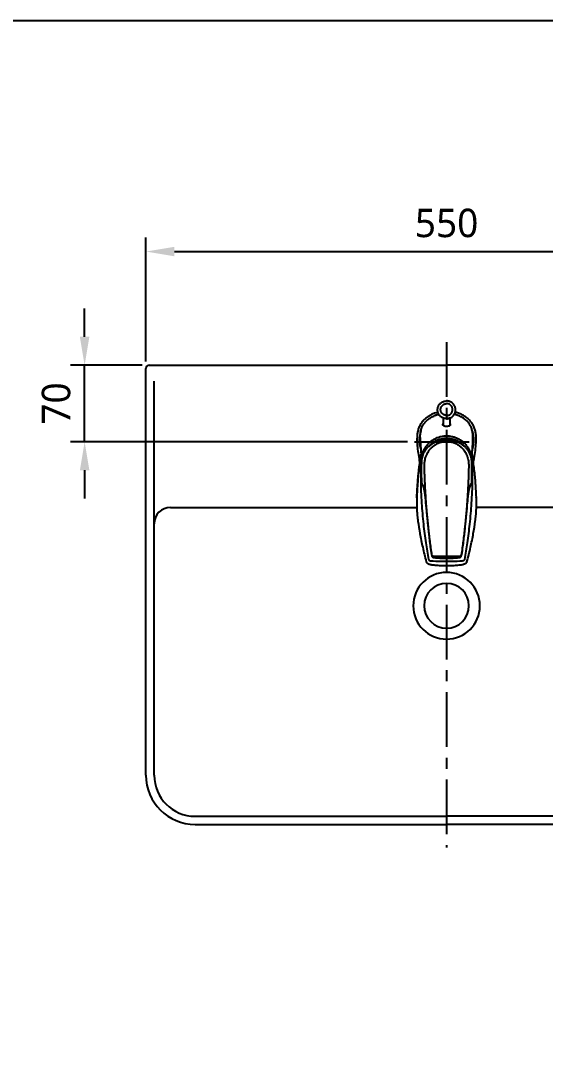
# Model space of a CAD drawing. Extents: x 7158 to 12797, y -4678 to -2578.
# Drawn here: x 7748 to 8228, y -3521 to -2578 of the extents above; entities that cross this region are included whole.
import ezdxf

# ---------------------------------------------------------------- set-up
doc = ezdxf.new("R2010")
doc.units = 0
doc.header["$LTSCALE"] = 20
doc.header["$MEASUREMENT"] = 0
doc.linetypes.add('CENTER', pattern=[2, 1.25, -0.25, 0.25, -0.25])
doc.layers.get('0').update_dxf_attribs({"linetype": 'CONTINUOUS'})
doc.layers.get('DEFPOINTS').update_dxf_attribs({"linetype": 'CONTINUOUS'})
for name, color, linetype in [('3', 3, 'CONTINUOUS'), ('5', 5, 'CONTINUOUS'), ('7', 7, 'CONTINUOUS'), ('CENTER', 2, 'CENTER')]:
    doc.layers.add(name, color=color, linetype=linetype)
doc.styles.get("Standard").update_dxf_attribs({"font": 'NanumGothic.ttf'})
doc.dimstyles.get("Standard").update_dxf_attribs({"dimtxt": 2.5, "dimasz": 2, "dimexe": 2, "dimexo": 1, "dimgap": 1.5, "dimtad": 1, "dimdec": 0, "dimlfac": 10, "dimrnd": 0.5, "dimzin": 0, "dimdsep": 46, "dimtxsty": 'Standard', "dimcen": 0, "dimclrt": 2, "dimadec": 0, "dimazin": 0, "dimtfac": 1, "dimtdec": 0, "dimtmove": 0, "dimatfit": 3, "dimfxl": 1, "dimtolj": 1, "dimtzin": 0, "dimarcsym": 0})

# ---------------------------------------------------------------- blocks, each defined once
blk = doc.blocks.new('*D57')
at = {"color": 3, "lineweight": -2, "transparency": 16777216}
for p, q in [((7806.724059823468, -2867.163180721926), (7806.724059823468, -2841.163180721926)), ((7859.378224398346, -2893.163180721926), (7793.724059823468, -2893.163180721926)), ((7806.724059823468, -2963.163180721928), (7806.724059823468, -2893.163180721926)), ((8102.17427930236, -2963.163180721928), (7793.724059823468, -2963.163180721928)), ((7806.724059823468, -2989.163180721928), (7806.724059823468, -3015.163180721928))]:
    blk.add_line(p, q, dxfattribs=at)
at = {"color": 3, "transparency": 16777216}
for points in [[(7802.390726490135, -2867.163180721926), (7811.057393156801, -2867.163180721926), (7806.724059823468, -2893.163180721926)], [(7802.390726490135, -2989.163180721928), (7811.057393156801, -2989.163180721928), (7806.724059823468, -2963.163180721928)]]:
    blk.add_solid(points, dxfattribs=at)
at = {"layer": 'DEFPOINTS', "color": 0, "transparency": 16777216}
for p in [(7806.724059823468, -2893.163180721926), (7865.878224398346, -2893.163180721926), (8108.67427930236, -2963.163180721928)]:
    blk.add_point(p, dxfattribs=at)
at = {"color": 2, "transparency": 16777216, "insert": (7780.724059823466, -2928.163180721929), "char_height": 26, "attachment_point": 5, "rotation": 90}
blk.add_mtext('\\A1;70', dxfattribs=at)
blk = doc.blocks.new('*D59')
at = {"color": 3, "lineweight": -2, "transparency": 16777216}
for p, q in [((7862.878224398342, -2889.663180721926), (7862.878224398342, -2776.180422817031)), ((8412.878224398342, -2889.663180721926), (8412.878224398342, -2776.180422817031)), ((7888.878224398342, -2789.180422817031), (8386.878224398342, -2789.180422817031))]:
    blk.add_line(p, q, dxfattribs=at)
at = {"color": 3, "transparency": 16777216}
for points in [[(7888.878224398342, -2784.847089483698), (7888.878224398342, -2793.513756150365), (7862.878224398342, -2789.180422817031)], [(8386.878224398342, -2784.847089483698), (8386.878224398342, -2793.513756150365), (8412.878224398342, -2789.180422817031)]]:
    blk.add_solid(points, dxfattribs=at)
at = {"layer": 'DEFPOINTS', "color": 0, "transparency": 16777216}
for p in [(8412.878224398342, -2789.180422817031), (7862.878224398342, -2896.163180721926), (8412.878224398342, -2896.163180721926)]:
    blk.add_point(p, dxfattribs=at)
at = {"color": 2, "transparency": 16777216, "insert": (8137.878224398342, -2763.180422817031), "char_height": 26, "attachment_point": 5}
blk.add_mtext('\\A1;550', dxfattribs=at)

msp = doc.modelspace()

# ---------------------------------------------------------------- linework, layer by layer
at = {"color": 7}
for radius, start, end in [(30.5, 90, 270), (30.5, 270, 90), (20.5, 90, 270), (20.5, 270, 90)]:
    msp.add_arc((8137.878224398335, -3113.163180721926), radius, start, end, dxfattribs=at)
at = {"layer": '3', "color": 7}
for p, q in [((7865.878224398342, -2893.163180721926), (8137.87822439835, -2893.163180721927)), ((8409.878224398342, -2893.163180721926), (8137.878224398335, -2893.163180721927)), ((7862.878224398342, -3268.163180721926), (7862.878224398342, -2896.163180721926)), ((7885.378224398342, -3023.163180721924), (8110.659770931186, -3023.163180721926)), ((8390.378224398342, -3023.163180721926), (8165.147025360711, -3023.163180721927)), ((7870.378224398342, -3268.163180721926), (7870.378224398342, -3038.163180721924)), ((7907.878224398342, -3305.663180721926), (8137.878224398357, -3305.663180721924)), ((8367.878224398342, -3305.663180721926), (8137.878224398328, -3305.663180721924)), ((7907.878224398342, -3313.163180721926), (8137.878224398357, -3313.163180721924)), ((8367.878224398342, -3313.163180721926), (8137.878224398328, -3313.163180721924))]:
    msp.add_line(p, q, dxfattribs=at)
at = {"layer": '3', "color": 2}
msp.add_line((7870.378224398335, -3038.163180721926), (7870.378224398328, -2907.663180721924), dxfattribs=at)
at = {"layer": '3', "color": 7}
for centre, radius, start, end in [((7865.878224398342, -2896.163180721926), 3, 90, 180), ((7885.378224398342, -3038.163180721924), 15, 90, 180), ((7907.878224398342, -3268.163180721926), 45, 180, 270), ((7907.878224398342, -3268.163180721926), 37.5, 180, 270)]:
    msp.add_arc(centre, radius, start, end, dxfattribs=at)
at = {"layer": '5'}
msp.add_lwpolyline([(7158.399714505147, -2577.940894522555), (10258.39971450515, -2577.940894522555), (10258.39971450515, -4677.940894522555), (7158.399714505147, -4677.940894522555)], close=True, dxfattribs=at)
at = {"layer": '7'}
for p, q in [((8134.903398266726, -2941.507017192849, 0.2530337033301038), (8134.903398266726, -2948.25512351205, 0.2530337033301038)), ((8140.90339826673, -2941.507021959347, 0.2530337033301038), (8140.90339826673, -2948.25544063695, 0.2530337033301038)), ((8134.903398266726, -2961.54088703755, 0.2530337033301038), (8134.903398266726, -2961.098572509551, 0.2530337033301038)), ((8140.90339826673, -2961.098572505549, 0.2530337033301038), (8140.90339826673, -2961.540887033048, 0.2530337033301038)), ((8114.118345204626, -2977.056263718451, 0.2530337033301038), (8114.118330071326, -2977.056368065947, 0.2530337033301038)), ((8114.132809771529, -2976.956678686052, 0.2530337033301038), (8114.132520403729, -2976.958640572949, 0.2530337033301038)), ((8161.674274136527, -2976.958640592448, 0.2530337033301038), (8161.674038897228, -2976.957041711149, 0.2530337033301038)), ((8161.688466467327, -2977.056368139848, 0.2530337033301038), (8161.688451366228, -2977.05626401355, 0.2530337033301038)), ((8116.893704533228, -3005.544016968248, 0.2530337033301038), (8116.894399422528, -3005.546088250449, 0.2530337033301038)), ((8158.913036873329, -3005.543975843249, 0.2530337033301038), (8158.912380159629, -3005.54593264185, 0.2530337033301038)), ((8110.670998655725, -3014.37038817665, 0.2530337033301038), (8110.670997173625, -3014.37044813225, 0.2530337033301038)), ((8118.728527789428, -3018.622288962848, 0.2530337033301038), (8118.722670580324, -3018.65206995065, 0.2530337033301038)), ((8118.722670580324, -3018.65206995065, 0.2530337033301038), (8118.72268692113, -3018.652264979852, 0.2530337033301038)), ((8157.078269348427, -3018.622283043947, 0.2530337033301038), (8157.08401262553, -3018.65205144055, 0.2530337033301038)), ((8157.08401262553, -3018.65205144055, 0.2530337033301038), (8157.083995541127, -3018.652246190751, 0.2530337033301038)), ((8124.282855713029, -3067.300083916149, 0.2530337033301038), (8124.275832337227, -3067.297631256348, 0.2530337033301038)), ((8151.523950084631, -3067.300094450348, 0.2530337033301038), (8151.530972941224, -3067.297641614151, 0.2530337033301038)), ((8123.505639993424, -3075.435399703948, 0.2530337033301038), (8123.506046812428, -3075.435512252248, 0.2530337033301038)), ((8124.124643782827, -3075.552243897551, 0.2530337033301038), (8124.12473995913, -3075.552255195349, 0.2530337033301038)), ((8137.903399486127, -3076.369430750852, 0.2530337033301038), (8137.903399424924, -3076.34572077835, 0.2530337033301038)), ((8151.682172620727, -3075.552244575152, 0.2530337033301038), (8151.682062274427, -3075.552257503751, 0.2530337033301038)), ((8152.301134322026, -3075.435401691849, 0.2530337033301038), (8152.300775441328, -3075.435500981749, 0.2530337033301038)), ((8155.414316068129, -3074.28444284235, 0.2530337033301038), (8155.413914203024, -3074.284640582951, 0.2530337033301038))]:
    msp.add_line(p, q, dxfattribs=at)
for start, end in [(106.74388503899, 115.3744880077586), (65.38059127325917, 73.15373459942761), (160.0372229313445, 199.080555533116), (341.3142067010422, 19.20086599508017)]:
    msp.add_arc((8137.87822439833, -2961.79005876695, 0.2530337033301038), 25, start, end, dxfattribs=at)
for points in [[(8134.303806055223, -2941.24899174095, 0.2530337033301038), (8133.61683067892, -2940.880339640549, 0.2530337033301038), (8132.696922726029, -2940.240862664451, 0.2530337033301038), (8131.874001561429, -2939.48398402075, 0.2530337033301038), (8131.163396649428, -2938.623802926551, 0.2530337033301038), (8130.578345214928, -2937.676342928049, 0.2530337033301038), (8130.129745659224, -2936.65925341235, 0.2530337033301038), (8129.825954543327, -2935.591480832851, 0.2530337033301038), (8129.672630920924, -2934.492915772249, 0.2530337033301038), (8129.672630920924, -2933.384022419051, 0.2530337033301038), (8129.825954543327, -2932.285457358449, 0.2530337033301038), (8130.129745659224, -2931.21768477895, 0.2530337033301038), (8130.578345214928, -2930.200595263251, 0.2530337033301038), (8131.163396649428, -2929.253135264749, 0.2530337033301038), (8131.874001561429, -2928.39295417055, 0.2530337033301038), (8132.696922726029, -2927.636075526849, 0.2530337033301038), (8133.61683067892, -2926.996598550851, 0.2530337033301038), (8134.616589275525, -2926.486435488451, 0.2530337033301038), (8135.677574904732, -2926.115089712449, 0.2530337033301038), (8136.780023411726, -2925.889478691848, 0.2530337033301038), (8137.903398266726, -2925.813805133349, 0.2530337033301038)], [(8137.903398266726, -2939.063913941751, 0.2530337033301038), (8137.047857619624, -2938.99760436465, 0.2530337033301038), (8136.213383222626, -2938.800308395349, 0.2530337033301038), (8135.420522604929, -2938.476884115249, 0.2530337033301038), (8134.688798626126, -2938.035295303549, 0.2530337033301038), (8134.036228759223, -2937.486415342351, 0.2530337033301038), (8133.478881439923, -2936.843759478048, 0.2530337033301038), (8133.030480409025, -2936.123152030651, 0.2530337033301038), (8132.702066788026, -2935.34233674725, 0.2530337033301038), (8132.501727210331, -2934.520539891451, 0.2530337033301038), (8132.434394701128, -2933.677996829152, 0.2530337033301038), (8132.501727210331, -2932.835453766848, 0.2530337033301038), (8132.702066788026, -2932.01365691105, 0.2530337033301038), (8133.030480409025, -2931.232841627649, 0.2530337033301038), (8133.478881439923, -2930.512234180247, 0.2530337033301038), (8134.036228759223, -2929.869578315948, 0.2530337033301038), (8134.688798626126, -2929.320698354751, 0.2530337033301038), (8135.420522604929, -2928.879109543051, 0.2530337033301038), (8136.213383222626, -2928.555685262951, 0.2530337033301038), (8137.047857619624, -2928.358389293649, 0.2530337033301038), (8137.903398266726, -2928.292079716549, 0.2530337033301038)], [(8141.502990478226, -2941.24899174095, 0.2530337033301038), (8142.189965854528, -2940.880339640549, 0.2530337033301038), (8143.109873807427, -2940.240862664451, 0.2530337033301038), (8143.932794972026, -2939.48398402075, 0.2530337033301038), (8144.643399884028, -2938.623802926551, 0.2530337033301038), (8145.228451318528, -2937.676342928049, 0.2530337033301038), (8145.677050874225, -2936.65925341235, 0.2530337033301038), (8145.980841990122, -2935.591480832851, 0.2530337033301038), (8146.134165612531, -2934.492915772249, 0.2530337033301038), (8146.134165612531, -2933.384022419051, 0.2530337033301038), (8145.980841990122, -2932.285457358449, 0.2530337033301038), (8145.677050874225, -2931.21768477895, 0.2530337033301038), (8145.228451318528, -2930.200595263251, 0.2530337033301038), (8144.643399884028, -2929.253135264749, 0.2530337033301038), (8143.932794972026, -2928.39295417055, 0.2530337033301038), (8143.109873807427, -2927.636075526849, 0.2530337033301038), (8142.189965854528, -2926.996598550851, 0.2530337033301038), (8141.190207257923, -2926.486435488451, 0.2530337033301038), (8140.129221628724, -2926.115089712449, 0.2530337033301038), (8139.026773121723, -2925.889478691848, 0.2530337033301038), (8137.903398266726, -2925.813805133349, 0.2530337033301038)], [(8137.903398266726, -2939.094439470751, 0.2530337033301038), (8138.76378782443, -2939.027754073751, 0.2530337033301038), (8139.60299173583, -2938.829339898549, 0.2530337033301038), (8140.400346015324, -2938.504082560649, 0.2530337033301038), (8141.136217154328, -2938.059990975249, 0.2530337033301038), (8141.792485563228, -2937.508000150952, 0.2530337033301038), (8142.352991735826, -2936.86170193375, 0.2530337033301038), (8142.803934149726, -2936.13701033085, 0.2530337033301038), (8143.134209106325, -2935.35176965445, 0.2530337033301038), (8143.335684140025, -2934.525315136249, 0.2530337033301038), (8143.40339826673, -2933.677996829152, 0.2530337033301038), (8143.335684140025, -2932.830678522151, 0.2530337033301038), (8143.134209106325, -2932.00422400385, 0.2530337033301038), (8142.803934149726, -2931.21898332755, 0.2530337033301038), (8142.352991735826, -2930.49429172455, 0.2530337033301038), (8141.792485563228, -2929.847993507352, 0.2530337033301038), (8141.136217154328, -2929.296002683051, 0.2530337033301038), (8140.400346015324, -2928.85191109765, 0.2530337033301038), (8139.60299173583, -2928.526653759751, 0.2530337033301038), (8138.76378782443, -2928.328239584549, 0.2530337033301038), (8137.903398266726, -2928.261554187548, 0.2530337033301038)], [(8113.765160008827, -2959.380966324148, 0.2530337033301038), (8114.026776335128, -2955.333221768748, 0.2530337033301038), (8114.748645188125, -2951.794555175848, 0.2530337033301038), (8115.98703615532, -2948.65617458605, 0.2530337033301038), (8117.666797861826, -2946.01724022005, 0.2530337033301038), (8119.926819787424, -2943.606524897051, 0.2530337033301038), (8122.838397398124, -2941.411931782751, 0.2530337033301038), (8126.151474214226, -2939.63341211515, 0.2530337033301038), (8129.699960455329, -2938.320001292951, 0.2530337033301038), (8130.773910823029, -2938.022966978648, 0.2530337033301038)], [(8137.903398266726, -2942.073470872948, 0.2530337033301038), (8137.224128405223, -2942.04521455135, 0.2530337033301038), (8136.534440419329, -2941.958235285652, 0.2530337033301038), (8135.825241763725, -2941.80598822125, 0.2530337033301038), (8135.082268294629, -2941.575048392648, 0.2530337033301038), (8134.303804396824, -2941.248995213651, 0.2530337033301038)], [(8137.903398266726, -2942.063133058051, 0.2530337033301038), (8136.780023411726, -2941.987459499447, 0.2530337033301038), (8135.677574904732, -2941.761848478851, 0.2530337033301038), (8134.616589275525, -2941.390502702849, 0.2530337033301038), (8134.303806055223, -2941.24899174095, 0.2530337033301038)], [(8137.903398266726, -2942.063133058051, 0.2530337033301038), (8139.026773121723, -2941.987459499447, 0.2530337033301038), (8140.129221628724, -2941.761848478851, 0.2530337033301038), (8141.190207257923, -2941.390502702849, 0.2530337033301038), (8141.502990478226, -2941.24899174095, 0.2530337033301038)], [(8141.502992136631, -2941.248995213651, 0.2530337033301038), (8140.721194466625, -2941.57625468045, 0.2530337033301038), (8139.970635075724, -2941.808827596247, 0.2530337033301038), (8139.258577329425, -2941.96055569215, 0.2530337033301038), (8138.572274981025, -2942.046073709549, 0.2530337033301038), (8137.903398266726, -2942.073470872948, 0.2530337033301038)], [(8162.041637270622, -2959.380966179448, 0.2530337033301038), (8161.790520727629, -2955.431243481749, 0.2530337033301038), (8161.109565573724, -2951.975700183149, 0.2530337033301038), (8159.941328657025, -2948.900392311449, 0.2530337033301038), (8158.338678707523, -2946.280392774848, 0.2530337033301038), (8156.180227059323, -2943.881679885149, 0.2530337033301038), (8153.343637169424, -2941.654942213851, 0.2530337033301038), (8150.011137425527, -2939.798013340847, 0.2530337033301038), (8146.414190731421, -2938.411454759849, 0.2530337033301038), (8145.035826033529, -2938.019052148548, 0.2530337033301038)], [(8134.503416186426, -2947.398432495148, 0.2530337033301038), (8134.50955667233, -2947.285061938552, 0.2530337033301038), (8134.556270621624, -2947.066048655048, 0.2530337033301038), (8134.650470295825, -2946.844767018052, 0.2530337033301038), (8134.794067649529, -2946.623963347152, 0.2530337033301038), (8134.903068708127, -2946.494818136849, 0.2530337033301038)], [(8137.903398266726, -2949.162859671847, 0.2530337033301038), (8137.409404128326, -2949.14547168015, 0.2530337033301038), (8136.967111869328, -2949.09901923385, 0.2530337033301038), (8136.569519848026, -2949.02984260225, 0.2530337033301038), (8136.210798024627, -2948.941631016647, 0.2530337033301038), (8135.891273572326, -2948.838091869949, 0.2530337033301038), (8135.601671030929, -2948.718470711052, 0.2530337033301038), (8135.341439876926, -2948.583052616351, 0.2530337033301038), (8135.113312317628, -2948.43338298485, 0.2530337033301038), (8134.918424792222, -2948.270154160451, 0.2530337033301038), (8134.758181187428, -2948.093849194548, 0.2530337033301038), (8134.634875499525, -2947.905590431952, 0.2530337033301038), (8134.550883002526, -2947.70687505055, 0.2530337033301038), (8134.50841680353, -2947.499391679749, 0.2530337033301038), (8134.503416186426, -2947.398432495148, 0.2530337033301038)], [(8141.303392722226, -2947.398355556848, 0.2530337033301038), (8141.302879967627, -2947.43068888065, 0.2530337033301038), (8141.264493726723, -2947.678008591448, 0.2530337033301038), (8141.16904445673, -2947.910916256948, 0.2530337033301038), (8141.022462312421, -2948.126462536949, 0.2530337033301038), (8140.83168908983, -2948.322084330049, 0.2530337033301038), (8140.603086154324, -2948.496969420049, 0.2530337033301038), (8140.338480881224, -2948.652963505852, 0.2530337033301038), (8140.034661322627, -2948.792243059748, 0.2530337033301038), (8139.690112360322, -2948.91382036005, 0.2530337033301038), (8139.306847853522, -2949.014785099249, 0.2530337033301038), (8138.881639681122, -2949.093003620852, 0.2530337033301038), (8138.411606311531, -2949.144444048548, 0.2530337033301038), (8137.903398266726, -2949.162859671847, 0.2530337033301038)], [(8140.903715001825, -2946.494797248548, 0.2530337033301038), (8141.030827758424, -2946.647899741152, 0.2530337033301038), (8141.188336188427, -2946.908363916251, 0.2530337033301038), (8141.278900802628, -2947.172274126047, 0.2530337033301038), (8141.303392722226, -2947.398355556848, 0.2530337033301038)], [(8113.765160008827, -2959.380966324148, 0.2530337033301038), (8113.781288706528, -2961.35316223335, 0.2530337033301038), (8113.838235605528, -2962.825727714449, 0.2530337033301038)], [(8119.292716778427, -2967.092469157948, 0.2530337033301038), (8121.511466888724, -2964.466972532651, 0.2530337033301038), (8124.126008594923, -2962.215516255852, 0.2530337033301038), (8127.01552590963, -2960.413248094152, 0.2530337033301038), (8129.999860933922, -2959.10362024205, 0.2530337033301038), (8132.878076694726, -2958.27370867965, 0.2530337033301038), (8135.538264165027, -2957.838194491347, 0.2530337033301038), (8137.903402502825, -2957.70573524545, 0.2530337033301038)], [(8121.343686868624, -2967.585349071947, 0.2530337033301038), (8122.835791265325, -2965.953593783448, 0.2530337033301038), (8125.363709474723, -2963.83089955105, 0.2530337033301038), (8128.201980422024, -2962.121376710448, 0.2530337033301038), (8131.289248507024, -2960.864304830448, 0.2530337033301038), (8134.562732100521, -2960.092634684748, 0.2530337033301038), (8137.903398266726, -2959.835196699251, 0.2530337033301038)], [(8137.903398266726, -2959.83519671655, 0.2530337033301038), (8141.235917840522, -2960.091372296648, 0.2530337033301038), (8144.511624334524, -2960.862414221052, 0.2530337033301038), (8147.601048961826, -2962.119490813549, 0.2530337033301038), (8150.440715281331, -2963.829206794049, 0.2530337033301038), (8152.969329184025, -2965.951944919449, 0.2530337033301038), (8154.463408745623, -2967.585713539748, 0.2530337033301038)], [(8137.903402509224, -2957.70573642275, 0.2530337033301038), (8140.196479676824, -2957.830632628348, 0.2530337033301038), (8142.653859004027, -2958.214426804649, 0.2530337033301038), (8145.337332566125, -2958.941099006348, 0.2530337033301038), (8148.266388515522, -2960.146083917649, 0.2530337033301038), (8151.272787828932, -2961.923276112349, 0.2530337033301038), (8154.101759121722, -2964.274181622451, 0.2530337033301038), (8156.514027258627, -2967.092361005349, 0.2530337033301038)], [(8161.968560848129, -2962.825728018148, 0.2530337033301038), (8162.02550780323, -2961.353163125251, 0.2530337033301038), (8162.041637270622, -2959.380966179448, 0.2530337033301038)], [(8113.838241527328, -2962.825727421251, 0.2530337033301038), (8113.981208038322, -2965.538484343148, 0.2530337033301038), (8114.192202570821, -2968.999510083951, 0.2530337033301038), (8114.466206198222, -2972.827422931051, 0.2530337033301038), (8114.550531266641, -2974.558899295481, 0.2530337033301038)], [(8114.789401080625, -2979.831738250151, 0.2530337033301038), (8114.803319075729, -2979.535282534849, 0.2530337033301038), (8114.821469781627, -2979.203998395547, 0.2530337033301038), (8114.846880865125, -2978.836157921151, 0.2530337033301038), (8114.882056964625, -2978.43685569325, 0.2530337033301038), (8114.928536276026, -2978.008307425749, 0.2530337033301038), (8114.988122997825, -2977.547880712451, 0.2530337033301038), (8115.063057034922, -2977.052997156849, 0.2530337033301038), (8115.156430835223, -2976.519934910549, 0.2530337033301038), (8115.272791252928, -2975.942980851547, 0.2530337033301038), (8115.417984232829, -2975.315313038651, 0.2530337033301038), (8115.598215947031, -2974.633660230248, 0.2530337033301038), (8115.817396340628, -2973.905317767249, 0.2530337033301038), (8116.077279825722, -2973.141417611847, 0.2530337033301038), (8116.378236051425, -2972.352765302649, 0.2530337033301038), (8116.719082808822, -2971.54996567585, 0.2530337033301038), (8117.097847696923, -2970.741970615451, 0.2530337033301038), (8117.505531387824, -2969.949176144852, 0.2530337033301038), (8117.919832557329, -2969.208890164051, 0.2530337033301038), (8118.311822501129, -2968.558271005951, 0.2530337033301038), (8118.666647707423, -2968.004128533649, 0.2530337033301038), (8118.988492888826, -2967.524716915651, 0.2530337033301038), (8119.291820468827, -2967.091856221451, 0.2530337033301038)], [(8115.52025565423, -2978.265862837148, 0.2530337033301038), (8116.318532843625, -2975.383856653249, 0.2530337033301038), (8117.529150500324, -2972.66746802875, 0.2530337033301038), (8119.12357393282, -2970.140686199648, 0.2530337033301038), (8121.079164990524, -2967.842626945649, 0.2530337033301038), (8123.389285394425, -2965.80697067625, 0.2530337033301038), (8126.019251972031, -2964.075567004248, 0.2530337033301038), (8128.904515163127, -2962.684492684349, 0.2530337033301038), (8131.901048066831, -2961.689183223149, 0.2530337033301038), (8134.903398266726, -2961.098572509551, 0.2530337033301038)], [(8117.776387066724, -2982.20123730635, 0.2530337033301038), (8117.966516485127, -2980.598568156348, 0.2530337033301038), (8118.390078174425, -2978.539599092552, 0.2530337033301038), (8119.096113583624, -2976.29264035275, 0.2530337033301038), (8120.065864122926, -2974.08337435175, 0.2530337033301038), (8121.281941601124, -2971.987899455749, 0.2530337033301038), (8122.760961550926, -2970.009476981751, 0.2530337033301038), (8124.540255070324, -2968.153076047248, 0.2530337033301038), (8126.716667075425, -2966.398073708047, 0.2530337033301038), (8129.419844948925, -2964.783088802347, 0.2530337033301038), (8132.345637977023, -2963.591861789751, 0.2530337033301038), (8135.142517108225, -2962.92679415265, 0.2530337033301038), (8137.891479075026, -2962.706933523351, 0.2530337033301038), (8140.640771095828, -2962.923092667948, 0.2530337033301038), (8143.438384440024, -2963.584628197951, 0.2530337033301038), (8146.367473493819, -2964.773360759451, 0.2530337033301038), (8149.076639131928, -2966.388597457049, 0.2530337033301038), (8151.260052097923, -2968.147089718051, 0.2530337033301038), (8153.044652744526, -2970.008091023552, 0.2530337033301038), (8154.527411719429, -2971.99177569185, 0.2530337033301038), (8155.745875130424, -2974.093129324552, 0.2530337033301038), (8156.71679278822, -2976.30898055365, 0.2530337033301038), (8157.422030105126, -2978.560377649152, 0.2530337033301038), (8157.84305849753, -2980.616402637648, 0.2530337033301038), (8158.030409521225, -2982.20123910955, 0.2530337033301038)], [(8140.90339826673, -2961.540887033048, 0.2530337033301038), (8140.801228771425, -2961.700147893849, 0.2530337033301038), (8140.501758146625, -2961.821241112149, 0.2530337033301038), (8140.025718779927, -2961.903704852049, 0.2530337033301038), (8139.405036984326, -2961.953202883748, 0.2530337033301038), (8138.681107906623, -2961.977978199849, 0.2530337033301038), (8137.903179147424, -2961.985230740348, 0.2530337033301038), (8137.125181534726, -2961.97796813885, 0.2530337033301038), (8136.401223026724, -2961.953174679348, 0.2530337033301038), (8135.780626200622, -2961.903652153847, 0.2530337033301038), (8135.30475752822, -2961.821168602852, 0.2530337033301038), (8135.005455395627, -2961.700069947952, 0.2530337033301038), (8134.903398266726, -2961.54088703755, 0.2530337033301038)], [(8140.90339826673, -2961.098572505549, 0.2530337033301038), (8143.910675611523, -2961.690478664951, 0.2530337033301038), (8146.911524556426, -2962.688231992048, 0.2530337033301038), (8149.798346066129, -2964.081684410149, 0.2530337033301038), (8152.427502396322, -2965.814587897449, 0.2530337033301038), (8154.735718444428, -2967.85086894975, 0.2530337033301038), (8156.68842575493, -2970.147767949949, 0.2530337033301038), (8158.280024836722, -2972.671912582351, 0.2530337033301038), (8159.488755614626, -2975.385221034649, 0.2530337033301038), (8160.286540968924, -2978.265863162847, 0.2530337033301038)], [(8156.514906997329, -2967.091759675451, 0.2530337033301038), (8156.812603022829, -2967.516408143352, 0.2530337033301038), (8157.131969201224, -2967.991691287549, 0.2530337033301038), (8157.478843392024, -2968.532408349152, 0.2530337033301038), (8157.852416042026, -2969.149735888551, 0.2530337033301038), (8158.242022867826, -2969.83960413325, 0.2530337033301038), (8158.629943163623, -2970.582659471948, 0.2530337033301038), (8159.000459501322, -2971.35680615295, 0.2530337033301038), (8159.343767825021, -2972.145160860651, 0.2530337033301038), (8159.65446219003, -2972.93632802635, 0.2530337033301038), (8159.928395796424, -2973.717588933851, 0.2530337033301038), (8160.163364958926, -2974.475592897448, 0.2530337033301038), (8160.359075401431, -2975.196375019851, 0.2530337033301038), (8160.517575807526, -2975.867484769247, 0.2530337033301038), (8160.643619105222, -2976.48416178035, 0.2530337033301038), (8160.742601439726, -2977.046009530651, 0.2530337033301038), (8160.819747316929, -2977.55555550275, 0.2530337033301038), (8160.879706732723, -2978.020526891747, 0.2530337033301038), (8160.925859330227, -2978.448318802949, 0.2530337033301038), (8160.960640221425, -2978.845409534348, 0.2530337033301038), (8160.985731292321, -2979.210726432249, 0.2530337033301038), (8161.003658315827, -2979.538901828751, 0.2530337033301038), (8161.017395410026, -2979.831738293948, 0.2530337033301038)], [(8161.253078459822, -2973.936404335851, 0.2530337033301038), (8161.340590244827, -2972.827424101548, 0.2530337033301038), (8161.614593973927, -2968.999509913552, 0.2530337033301038), (8161.825588540925, -2965.538483525548, 0.2530337033301038), (8161.968554990626, -2962.825727728251, 0.2530337033301038)], [(8114.107962297627, -2977.12784285855, 0.2530337033301038), (8112.384185154026, -2990.38250409125, 0.2530337033301038), (8111.221292234122, -3003.090010391648, 0.2530337033301038), (8110.670973142524, -3014.370387547047, 0.2530337033301038)], [(8110.714973097825, -3013.919193637549, 0.2530337033301038), (8110.752354392227, -3012.668378662648, 0.2530337033301038), (8110.827039692527, -3010.65763045765, 0.2530337033301038), (8110.927089145427, -3008.468787858452, 0.2530337033301038), (8111.057727802128, -3006.07247018335, 0.2530337033301038), (8111.225046946825, -3003.44310223115, 0.2530337033301038), (8111.434655744824, -3000.574770993449, 0.2530337033301038), (8111.692925899324, -2997.469736815852, 0.2530337033301038), (8112.001844158522, -2994.179888568247, 0.2530337033301038), (8112.353218533326, -2990.824417889449, 0.2530337033301038), (8112.73283265492, -2987.521834617752, 0.2530337033301038), (8113.121643325327, -2984.38730647235, 0.2530337033301038), (8113.497357995331, -2981.534303331751, 0.2530337033301038), (8113.836114206524, -2979.075532531448, 0.2530337033301038), (8114.113175359425, -2977.12857869145, 0.2530337033301038)], [(8114.118330748626, -2977.056368157151, 0.2530337033301038), (8114.107962297627, -2977.12784285855, 0.2530337033301038)], [(8114.113175309523, -2977.128578685648, 0.2530337033301038), (8114.120239197729, -2977.079602149248, 0.2530337033301038), (8114.127295754426, -2977.030729256349, 0.2530337033301038)], [(8114.113641787726, -2977.106473598347, 0.2530337033301038), (8114.113175309523, -2977.128578685648, 0.2530337033301038)], [(8114.118330050425, -2977.05636806295, 0.2530337033301038), (8114.117462956825, -2977.062632283351, 0.2530337033301038), (8114.113641787726, -2977.106473598347, 0.2530337033301038)], [(8114.132527603224, -2976.958641614752, 0.2530337033301038), (8114.120593748232, -2977.040773223749, 0.2530337033301038), (8114.118345205525, -2977.056263718551, 0.2530337033301038)], [(8114.127285907625, -2977.030728003152, 0.2530337033301038), (8114.169765920125, -2976.738220088251, 0.2530337033301038)], [(8114.132520391327, -2976.958640571148, 0.2530337033301038), (8114.13159328373, -2976.965330341451, 0.2530337033301038), (8114.127285907625, -2977.030728003152, 0.2530337033301038)], [(8114.130903410523, -2977.054227856748, 0.2530337033301038), (8114.127295774926, -2977.030729968452, 0.2530337033301038)], [(8115.137039748626, -2981.69533997465, 0.2530337033301038), (8115.172299915126, -2981.271354220349, 0.2530337033301038), (8115.209021092023, -2980.85282089845, 0.2530337033301038), (8115.245636224927, -2980.458437651351, 0.2530337033301038), (8115.280441645924, -2980.10460995045, 0.2530337033301038), (8115.312210526927, -2979.799624042549, 0.2530337033301038), (8115.341978871626, -2979.52961445275, 0.2530337033301038), (8115.371566859421, -2979.276703965748, 0.2530337033301038), (8115.403018656927, -2979.025337650051, 0.2530337033301038), (8115.437538662924, -2978.771204805249, 0.2530337033301038), (8115.475851198828, -2978.51775384475, 0.2530337033301038), (8115.52025565423, -2978.265862837148, 0.2530337033301038)], [(8160.286540968924, -2978.265863162847, 0.2530337033301038), (8160.32809744933, -2978.50019285515, 0.2530337033301038), (8160.36404869563, -2978.734922355548, 0.2530337033301038), (8160.396620465826, -2978.97073226885, 0.2530337033301038), (8160.426558317527, -2979.20557320385, 0.2530337033301038), (8160.454619237027, -2979.440677980452, 0.2530337033301038), (8160.482162292928, -2979.685064679048, 0.2530337033301038), (8160.510469839724, -2979.949956533652, 0.2530337033301038), (8160.540673553625, -2980.247687309849, 0.2530337033301038), (8160.572752629725, -2980.580837574649, 0.2530337033301038), (8160.60566147353, -2980.940748478948, 0.2530337033301038), (8160.63831668973, -2981.316232955547, 0.2530337033301038), (8160.66975678483, -2981.69533997465, 0.2530337033301038)], [(8161.217799933731, -2974.370732569451, 0.2530337033301038), (8161.234245881225, -2974.169126763851, 0.2530337033301038)], [(8161.234245881225, -2974.169126763851, 0.2530337033301038), (8161.253078459822, -2973.936404335851, 0.2530337033301038)], [(8161.646244463727, -2976.801309338049, 0.2530337033301038), (8161.611488455825, -2976.564875197451, 0.2530337033301038)], [(8161.679509063326, -2977.03072812105, 0.2530337033301038), (8161.646244463727, -2976.801309338049, 0.2530337033301038)], [(8161.688451368029, -2977.05626401325, 0.2530337033301038), (8161.686205296324, -2977.04079052805, 0.2530337033301038), (8161.674268901626, -2976.958641349548, 0.2530337033301038)], [(8161.679509063326, -2977.03072812105, 0.2530337033301038), (8161.675201332224, -2976.965330568351, 0.2530337033301038), (8161.674274148723, -2976.958640590752, 0.2530337033301038)], [(8161.679500749326, -2977.030729907752, 0.2530337033301038), (8161.67587776702, -2977.054327326251, 0.2530337033301038)], [(8161.693621241126, -2977.128578773851, 0.2530337033301038), (8161.686557438925, -2977.079602818249, 0.2530337033301038), (8161.679500755627, -2977.03072919595, 0.2530337033301038)], [(8161.693621241126, -2977.128578773851, 0.2530337033301038), (8161.689333584929, -2977.06263237235, 0.2530337033301038), (8161.688466488222, -2977.056368136751, 0.2530337033301038)], [(8161.698834248529, -2977.127842947049, 0.2530337033301038), (8161.688465795325, -2977.056368230247, 0.2530337033301038)], [(8165.135806241125, -3014.369651580651, 0.2530337033301038), (8164.585470595326, -3003.089503020152, 0.2530337033301038), (8163.422581950626, -2990.382243732948, 0.2530337033301038), (8161.698834248529, -2977.127842947049, 0.2530337033301038)], [(8121.550313427424, -3070.760821967648, 0.2530337033301038), (8119.136613381927, -3055.472246585451, 0.2530337033301038), (8116.980522175623, -3038.39181232645, 0.2530337033301038), (8115.312435720627, -3019.24547717385, 0.2530337033301038), (8114.497868059827, -2998.292629430349, 0.2530337033301038), (8114.789398885123, -2979.831738364352, 0.2530337033301038)], [(8115.197528386425, -3000.884790276051, 0.2530337033301038), (8115.150718691626, -2999.146435206149, 0.2530337033301038), (8115.11147460832, -2997.443942365249, 0.2530337033301038), (8115.079745553723, -2995.786317611752, 0.2530337033301038), (8115.055353782829, -2994.181421179452, 0.2530337033301038), (8115.03791333713, -2992.624751577251, 0.2530337033301038), (8115.02703049192, -2991.088949158348, 0.2530337033301038), (8115.022832889927, -2989.54652815035, 0.2530337033301038), (8115.025969026325, -2987.993753322549, 0.2530337033301038), (8115.037305981523, -2986.434727851648, 0.2530337033301038), (8115.058079967226, -2984.86697927775, 0.2530337033301038), (8115.090178259024, -2983.289759261648, 0.2530337033301038), (8115.137039748626, -2981.69533997465, 0.2530337033301038)], [(8124.312098493925, -3066.488529348049, 0.2530337033301038), (8123.313550102526, -3059.307023008847, 0.2530337033301038), (8122.492047039623, -3052.85599762845, 0.2530337033301038), (8121.801475082326, -3046.97238436405, 0.2530337033301038), (8121.213944345624, -3041.564824785351, 0.2530337033301038), (8120.717033948322, -3036.64134371315, 0.2530337033301038), (8120.293587417624, -3032.13949642925, 0.2530337033301038), (8119.931273033328, -3028.017672383249, 0.2530337033301038), (8119.61980246052, -3024.234580182052, 0.2530337033301038), (8119.351763699726, -3020.765190593048, 0.2530337033301038), (8119.120800798728, -3017.584566400052, 0.2530337033301038), (8118.921649782025, -3014.67080714635, 0.2530337033301038), (8118.749630619923, -3011.999795018652, 0.2530337033301038), (8118.600827977827, -3009.549680011847, 0.2530337033301038), (8118.471984404323, -3007.30125974405, 0.2530337033301038), (8118.360295444623, -3005.236114927849, 0.2530337033301038), (8118.263325501031, -3003.336162166948, 0.2530337033301038), (8118.178974903922, -3001.58401707905, 0.2530337033301038), (8118.105460842728, -2999.963541686649, 0.2530337033301038), (8118.041253453421, -2998.459329936451, 0.2530337033301038), (8117.985038416124, -2997.056493301148, 0.2530337033301038), (8117.936211685925, -2995.754895463648, 0.2530337033301038), (8117.894207439322, -2994.555008491549, 0.2530337033301038), (8117.858150759226, -2993.447165623248, 0.2530337033301038), (8117.827330952625, -2992.423822310148, 0.2530337033301038), (8117.801156777028, -2991.479039746851, 0.2530337033301038), (8117.77954403512, -2990.62552568385, 0.2530337033301038), (8117.761813025927, -2989.85419522845, 0.2530337033301038), (8117.747307860123, -2989.152951215152, 0.2530337033301038), (8117.735486573625, -2988.510128316849, 0.2530337033301038), (8117.725911323125, -2987.914283312549, 0.2530337033301038), (8117.718244985927, -2987.354037238452, 0.2530337033301038), (8117.712253164324, -2986.817738630849, 0.2530337033301038), (8117.70796764533, -2986.314084984948, 0.2530337033301038), (8117.705323314824, -2985.851817633048, 0.2530337033301038), (8117.70414369543, -2985.43892859405, 0.2530337033301038), (8117.704157208829, -2985.073704032749, 0.2530337033301038), (8117.705111570524, -2984.750336421749, 0.2530337033301038), (8117.706798833924, -2984.463828376348, 0.2530337033301038), (8117.709047358121, -2984.209807624348, 0.2530337033301038), (8117.711720194426, -2983.984099034647, 0.2530337033301038), (8117.714717218425, -2983.78253244855, 0.2530337033301038), (8117.717978665123, -2983.600862795248, 0.2530337033301038), (8117.721489211426, -2983.434751501751, 0.2530337033301038), (8117.725282946927, -2983.279777057447, 0.2530337033301038), (8117.729450767731, -2983.131454795449, 0.2530337033301038), (8117.734158600224, -2982.98510225945, 0.2530337033301038), (8117.739597567126, -2982.837830477352, 0.2530337033301038), (8117.745836337026, -2982.69156537625, 0.2530337033301038), (8117.752847820926, -2982.550140702548, 0.2530337033301038), (8117.760508834426, -2982.417941818449, 0.2530337033301038), (8117.768540615327, -2982.299793299449, 0.2530337033301038), (8117.776386594423, -2982.20123725545, 0.2530337033301038)], [(8158.030410113524, -2982.20123905685, 0.2530337033301038), (8158.038351856021, -2982.301095799849, 0.2530337033301038), (8158.046444235324, -2982.420439599951, 0.2530337033301038), (8158.054132079926, -2982.553571832151, 0.2530337033301038), (8158.061142098528, -2982.695535468448, 0.2530337033301038), (8158.067356730027, -2982.841820731352, 0.2530337033301038), (8158.072753955321, -2982.988479758747, 0.2530337033301038), (8158.077408454728, -2983.133543374248, 0.2530337033301038), (8158.081519600129, -2983.28000627355, 0.2530337033301038), (8158.085257821424, -2983.43258181335, 0.2530337033301038), (8158.088718489327, -2983.595790638352, 0.2530337033301038), (8158.091940125223, -2983.774093459147, 0.2530337033301038), (8158.094911698028, -2983.97187057075, 0.2530337033301038), (8158.097577418726, -2984.193409516152, 0.2530337033301038), (8158.099840645429, -2984.44291913595, 0.2530337033301038), (8158.101567335727, -2984.724600432352, 0.2530337033301038), (8158.102588322328, -2985.042823114351, 0.2530337033301038), (8158.102698248824, -2985.402515817251, 0.2530337033301038), (8158.101648040725, -2985.809480179647, 0.2530337033301038), (8158.099161472424, -2986.266394271348, 0.2530337033301038), (8158.095059528323, -2986.76460247195, 0.2530337033301038), (8158.089252120326, -2987.29715026595, 0.2530337033301038), (8158.081791001723, -2987.852885225048, 0.2530337033301038), (8158.072455178428, -2988.443142182151, 0.2530337033301038), (8158.060913821429, -2989.079473790549, 0.2530337033301038), (8158.046734361023, -2989.773464992951, 0.2530337033301038), (8158.02937955643, -2990.53689879655, 0.2530337033301038), (8158.008197493329, -2991.381990598348, 0.2530337033301038), (8157.98247228392, -2992.319291674049, 0.2530337033301038), (8157.952081930727, -2993.336982525349, 0.2530337033301038), (8157.916487505428, -2994.439088944551, 0.2530337033301038), (8157.874964785025, -2995.633607804549, 0.2530337033301038), (8157.826667344327, -2996.929467502651, 0.2530337033301038), (8157.770948290627, -2998.328251758049, 0.2530337033301038), (8157.707268292625, -2999.828338005151, 0.2530337033301038), (8157.634313370729, -3001.444717329651, 0.2530337033301038), (8157.55054251593, -3003.193113773951, 0.2530337033301038), (8157.454159747422, -3005.089957391052, 0.2530337033301038), (8157.343048438726, -3007.15293243015, 0.2530337033301038), (8157.214747144228, -3009.400505415248, 0.2530337033301038), (8157.066419663026, -3011.85147880875, 0.2530337033301038), (8156.894771999023, -3014.525398737147, 0.2530337033301038), (8156.695845536024, -3017.444445488451, 0.2530337033301038), (8156.464892381327, -3020.633280069147, 0.2530337033301038), (8156.196549692728, -3024.114531599249, 0.2530337033301038), (8155.884375745727, -3027.91342394025, 0.2530337033301038), (8155.520818609226, -3032.055662265649, 0.2530337033301038), (8155.095498739125, -3036.582373100951, 0.2530337033301038), (8154.596112896625, -3041.533635879951, 0.2530337033301038), (8154.005675091526, -3046.969248392648, 0.2530337033301038), (8153.312556282426, -3052.873966646449, 0.2530337033301038), (8152.490287138628, -3059.329311647949, 0.2530337033301038), (8151.494698046028, -3066.488529272152, 0.2530337033301038)], [(8161.017397883124, -2979.831738399049, 0.2530337033301038), (8161.308798363925, -2998.304101216951, 0.2530337033301038), (8160.493409266228, -3019.260090051049, 0.2530337033301038), (8158.825199769128, -3038.401722344048, 0.2530337033301038), (8156.669694922826, -3055.475649199849, 0.2530337033301038), (8154.256483343825, -3070.76082182015, 0.2530337033301038)], [(8160.66975678483, -2981.69533997465, 0.2530337033301038), (8160.717182927625, -2983.312930834851, 0.2530337033301038), (8160.749589059726, -2984.920032087149, 0.2530337033301038), (8160.770303185329, -2986.516339225151, 0.2530337033301038), (8160.781270063728, -2988.09489299225, 0.2530337033301038), (8160.783899422722, -2989.655017460451, 0.2530337033301038), (8160.779183690125, -2991.202703876048, 0.2530337033301038), (8160.767721486629, -2992.749194556751, 0.2530337033301038), (8160.749697067722, -2994.312015505549, 0.2530337033301038), (8160.724988175427, -2995.905494561749, 0.2530337033301038), (8160.693430418023, -2997.533178957352, 0.2530337033301038), (8160.65489605173, -2999.193628808549, 0.2530337033301038), (8160.609268150025, -3000.884790173351, 0.2530337033301038)], [(8115.319884467726, -3001.427986463451, 0.2530337033301038), (8115.291744791621, -3001.359164584452, 0.2530337033301038), (8115.197528386425, -3000.884790276051, 0.2530337033301038)], [(8115.319891768127, -3001.427981912148, 0.2530337033301038), (8115.844303186923, -3002.679545748348, 0.2530337033301038), (8116.387868171923, -3004.099556440648, 0.2530337033301038), (8116.743029915526, -3005.099988356948, 0.2530337033301038)], [(8116.743029915526, -3005.099988356948, 0.2530337033301038), (8116.762399537331, -3005.156361546347, 0.2530337033301038)], [(8116.762399537331, -3005.156361546347, 0.2530337033301038), (8116.893766649524, -3005.543996198049, 0.2530337033301038)], [(8116.894471233723, -3005.546064060751, 0.2530337033301038), (8117.072713303924, -3006.168426218752, 0.2530337033301038), (8117.324865090324, -3007.31134223715, 0.2530337033301038), (8117.607249493421, -3008.915588782548, 0.2530337033301038), (8117.903734780231, -3010.953121026451, 0.2530337033301038), (8118.200204925126, -3013.36137082115, 0.2530337033301038), (8118.483787248924, -3016.046468308451, 0.2530337033301038), (8118.720293946526, -3018.62300802975, 0.2530337033301038)], [(8157.086503274628, -3018.623001675647, 0.2530337033301038), (8157.320512773922, -3016.071944880351, 0.2530337033301038), (8157.603692873026, -3013.386845371748, 0.2530337033301038), (8157.900029151324, -3010.975841389351, 0.2530337033301038), (8158.196605860923, -3008.93402994625, 0.2530337033301038), (8158.479242062722, -3007.325046071852, 0.2530337033301038), (8158.731784115926, -3006.177524169949, 0.2530337033301038), (8158.912381729026, -3005.545933111749, 0.2530337033301038)], [(8158.913036851924, -3005.54397583615, 0.2530337033301038), (8159.044398328626, -3005.156358929049, 0.2530337033301038)], [(8159.044398328626, -3005.156358929049, 0.2530337033301038), (8159.061697016628, -3005.106003750248, 0.2530337033301038)], [(8159.061697016628, -3005.106003750248, 0.2530337033301038), (8159.416946767624, -3004.10497427165, 0.2530337033301038), (8159.960656924528, -3002.684130041049, 0.2530337033301038), (8160.486906314929, -3001.427978380349, 0.2530337033301038)], [(8160.609268150025, -3000.884790173351, 0.2530337033301038), (8160.515051737131, -3001.35916450835, 0.2530337033301038), (8160.486913584029, -3001.427982917849, 0.2530337033301038)], [(8110.667396919625, -3014.517145226251, 0.2530337033301038), (8110.611500274028, -3019.987704942151, 0.2530337033301038), (8110.741153606328, -3025.391678767952, 0.2530337033301038), (8111.108827262326, -3030.656740465548, 0.2530337033301038), (8111.68026865872, -3035.659486763148, 0.2530337033301038)], [(8110.670998221422, -3014.370447339948, 0.2530337033301038), (8110.667396919625, -3014.517145226251, 0.2530337033301038)], [(8110.673958019825, -3014.370531272749, 0.2530337033301038), (8110.699727222529, -3014.517813527651, 0.2530337033301038)], [(8110.699727222529, -3014.517813527651, 0.2530337033301038), (8110.703296256526, -3014.37126981005, 0.2530337033301038)], [(8110.703296256526, -3014.37126981005, 0.2530337033301038), (8110.714973097825, -3013.919193637549, 0.2530337033301038)], [(8164.126529529522, -3035.659473974848, 0.2530337033301038), (8164.697994512726, -3030.656472142351, 0.2530337033301038), (8165.065663001924, -3025.391236676347, 0.2530337033301038), (8165.195299300727, -3019.98713443195, 0.2530337033301038), (8165.139384527431, -3014.516413090451, 0.2530337033301038)], [(8165.103481899523, -3014.370531484952, 0.2530337033301038), (8165.091827764028, -3013.919372865349, 0.2530337033301038)], [(8165.107051734527, -3014.51708149065, 0.2530337033301038), (8165.103481899523, -3014.370531484952, 0.2530337033301038)], [(8165.107051734527, -3014.51708149065, 0.2530337033301038), (8165.132821222925, -3014.369792056451, 0.2530337033301038)], [(8165.139384527431, -3014.516413090451, 0.2530337033301038), (8165.135781656028, -3014.36970814345, 0.2530337033301038)], [(8118.720293946526, -3018.62300802975, 0.2530337033301038), (8118.722785898628, -3018.652060065147, 0.2530337033301038)], [(8118.722686667626, -3018.652265001552, 0.2530337033301038), (8119.69473028862, -3029.328956679252, 0.2530337033301038), (8120.91764043753, -3041.192159098151, 0.2530337033301038), (8122.428566653825, -3053.942116146851, 0.2530337033301038), (8124.158504834724, -3066.510944776252, 0.2530337033301038)], [(8118.728527789428, -3018.622288962848, 0.2530337033301038), (8118.731018045028, -3018.65135016265, 0.2530337033301038)], [(8151.648292963329, -3066.510947747748, 0.2530337033301038), (8153.375538219627, -3053.963232469851, 0.2530337033301038), (8154.886833503924, -3041.213270027448, 0.2530337033301038), (8156.110038906629, -3029.34997172135, 0.2530337033301038), (8157.084110924525, -3018.652256103347, 0.2530337033301038)], [(8157.075762857132, -3018.651536263747, 0.2530337033301038), (8157.078269568125, -3018.622283058449, 0.2530337033301038)], [(8157.084011534427, -3018.65205134705, 0.2530337033301038), (8157.086503274628, -3018.623001675647, 0.2530337033301038)], [(8111.68026865872, -3035.659486763148, 0.2530337033301038), (8111.686188152426, -3035.70462323105, 0.2530337033301038)], [(8111.686150691226, -3035.704687357248, 0.2530337033301038), (8113.451682561828, -3046.960775178851, 0.2530337033301038), (8116.023191603928, -3059.64624933055, 0.2530337033301038), (8119.265177183524, -3072.86670049095, 0.2530337033301038)], [(8111.687493944924, -3035.704687867752, 0.2530337033301038), (8111.716056674724, -3035.654930350048, 0.2530337033301038)], [(8111.72199439203, -3035.699901853651, 0.2530337033301038), (8111.716056903226, -3035.65493032435, 0.2530337033301038)], [(8156.541619525024, -3072.86670015155, 0.2530337033301038), (8159.783606298124, -3059.646242350151, 0.2530337033301038), (8162.355115402524, -3046.960764622851, 0.2530337033301038), (8164.120645933426, -3035.70467385865, 0.2530337033301038)], [(8164.084804050026, -3035.699887947449, 0.2530337033301038), (8164.090741397527, -3035.654917561948, 0.2530337033301038)], [(8164.090741546925, -3035.65491757875, 0.2530337033301038), (8164.119304262427, -3035.704675031148, 0.2530337033301038)], [(8164.120610049124, -3035.70461039185, 0.2530337033301038), (8164.126529529522, -3035.659473974848, 0.2530337033301038)], [(8119.265177183524, -3072.86670049095, 0.2530337033301038), (8119.290268725026, -3072.96098776345, 0.2530337033301038)], [(8119.290272787226, -3072.96094321775, 0.2530337033301038), (8119.293719034822, -3072.973732435149, 0.2530337033301038), (8119.408555921729, -3073.288655371249, 0.2530337033301038)], [(8119.408555921729, -3073.288655371249, 0.2530337033301038), (8119.481684281824, -3073.431846855252, 0.2530337033301038), (8119.747303588325, -3073.801113782848, 0.2530337033301038), (8120.058182472027, -3074.081969730151, 0.2530337033301038), (8120.38567390153, -3074.281080008951, 0.2530337033301038), (8120.392934680722, -3074.284666735449, 0.2530337033301038)], [(8121.550147975327, -3070.76074036535, 0.2530337033301038), (8121.790842725028, -3071.291549031949, 0.2530337033301038), (8122.172774504825, -3071.738111773248, 0.2530337033301038), (8122.662912898622, -3072.06180691545, 0.2530337033301038), (8123.218868706927, -3072.23463855135, 0.2530337033301038)], [(8152.587895926927, -3072.234589758451, 0.2530337033301038), (8142.787811014923, -3072.70633733735, 0.2530337033301038), (8133.016229233128, -3072.706271385451, 0.2530337033301038), (8123.218900586025, -3072.234589984151, 0.2530337033301038)], [(8124.158504834724, -3066.510944776252, 0.2530337033301038), (8124.275823916823, -3067.297631358148, 0.2530337033301038)], [(8124.275875883728, -3067.297624727649, 0.2530337033301038), (8124.338703319829, -3067.582711695951, 0.2530337033301038), (8124.563693849423, -3068.09103078575, 0.2530337033301038), (8124.908936114325, -3068.51738833515, 0.2530337033301038), (8125.347420361823, -3068.832778168149, 0.2530337033301038), (8125.843287882128, -3069.016697581652, 0.2530337033301038)], [(8126.183658510128, -3068.040166643251, 0.2530337033301038), (8125.770569477723, -3067.984538031447, 0.2530337033301038), (8125.363017509628, -3067.840089970651, 0.2530337033301038), (8124.987262836827, -3067.604411686449, 0.2530337033301038), (8124.672723516926, -3067.286832913447, 0.2530337033301038), (8124.442845790729, -3066.906535745048, 0.2530337033301038), (8124.312095049127, -3066.488529873251, 0.2530337033301038)], [(8125.843287882128, -3069.016697581652, 0.2530337033301038), (8133.853382556326, -3069.601613564651, 0.2530337033301038), (8141.932954791728, -3069.602354089248, 0.2530337033301038), (8149.67028215372, -3069.060761046349, 0.2530337033301038)], [(8149.623141228423, -3068.040227259349, 0.2530337033301038), (8141.798704965122, -3067.960465182651, 0.2530337033301038), (8134.008116285922, -3067.960465130051, 0.2530337033301038), (8126.183655583123, -3068.040227264652, 0.2530337033301038)], [(8151.494701504927, -3066.488529797949, 0.2530337033301038), (8151.363950393124, -3066.90653664975, 0.2530337033301038), (8151.134072125826, -3067.286833980648, 0.2530337033301038), (8150.819532139221, -3067.604412983652, 0.2530337033301038), (8150.443777030325, -3067.840091028848, 0.2530337033301038), (8150.036223768426, -3067.98453860085, 0.2530337033301038), (8149.623138312729, -3068.040166666047, 0.2530337033301038)], [(8149.67028215372, -3069.060761046349, 0.2530337033301038), (8149.741195938424, -3069.053296692251, 0.2530337033301038)], [(8149.741205535925, -3069.053232583452, 0.2530337033301038), (8149.764321340028, -3069.05064953895, 0.2530337033301038)], [(8149.764321340028, -3069.05064953895, 0.2530337033301038), (8149.936875457524, -3069.022467431847, 0.2530337033301038)], [(8149.936875457524, -3069.022467431847, 0.2530337033301038), (8150.435307721227, -3068.845380851149, 0.2530337033301038), (8150.878466203822, -3068.535481382547, 0.2530337033301038), (8151.22973519422, -3068.112618272549, 0.2530337033301038), (8151.461212176224, -3067.605699891552, 0.2530337033301038), (8151.530923218326, -3067.297634153252, 0.2530337033301038)], [(8151.530973022227, -3067.29764038235, 0.2530337033301038), (8151.648292963329, -3066.510947747748, 0.2530337033301038)], [(8154.256648568926, -3070.760740302549, 0.2530337033301038), (8154.015953803528, -3071.291548989749, 0.2530337033301038), (8153.634022013621, -3071.738111729252, 0.2530337033301038), (8153.143883625025, -3072.061806860048, 0.2530337033301038), (8152.587927835231, -3072.23463848895, 0.2530337033301038)], [(8155.414315586322, -3074.284441864948, 0.2530337033301038), (8155.444304614726, -3074.26941729415, 0.2530337033301038), (8155.768511807828, -3074.067142047948, 0.2530337033301038), (8156.073247741826, -3073.78573954995, 0.2530337033301038), (8156.332279286327, -3073.418981752849, 0.2530337033301038), (8156.403434330723, -3073.277318892047, 0.2530337033301038)], [(8156.403434330723, -3073.277318892047, 0.2530337033301038), (8156.515075334528, -3072.966366541051, 0.2530337033301038), (8156.516515120131, -3072.96098351505, 0.2530337033301038)], [(8156.516527053724, -3072.96099093765, 0.2530337033301038), (8156.541619525024, -3072.86670015155, 0.2530337033301038)], [(8120.392891046124, -3074.284646075149, 0.2530337033301038), (8120.583921974126, -3074.376731682447, 0.2530337033301038)], [(8120.583921974126, -3074.376731682447, 0.2530337033301038), (8120.970750880426, -3074.55249964955, 0.2530337033301038)], [(8120.970750880426, -3074.55249964955, 0.2530337033301038), (8120.989277840226, -3074.560579314449, 0.2530337033301038)], [(8120.989277840226, -3074.560579314449, 0.2530337033301038), (8121.363639054025, -3074.717695120749, 0.2530337033301038)], [(8121.363639054025, -3074.717695120749, 0.2530337033301038), (8122.567974463929, -3075.15424967955, 0.2530337033301038), (8123.506045031429, -3075.435518688651, 0.2530337033301038)], [(8123.505645050229, -3075.435379513652, 0.2530337033301038), (8123.570566110726, -3075.452616390349, 0.2530337033301038), (8123.679437128927, -3075.478412253848, 0.2530337033301038)], [(8123.679437128927, -3075.478412253848, 0.2530337033301038), (8123.914472795424, -3075.522896477447, 0.2530337033301038), (8124.039484853931, -3075.541449701151, 0.2530337033301038)], [(8124.039484853931, -3075.541449701151, 0.2530337033301038), (8124.124735437128, -3075.552293248348, 0.2530337033301038)], [(8124.12464346293, -3075.552246753551, 0.2530337033301038), (8124.165728262624, -3075.557123537852, 0.2530337033301038)], [(8124.165728262624, -3075.557123537852, 0.2530337033301038), (8128.693730747427, -3076.004620325749, 0.2530337033301038), (8133.554095189726, -3076.287951458349, 0.2530337033301038), (8137.903399486122, -3076.369431428649, 0.2530337033301038)], [(8137.903399489625, -3076.36943134025, 0.2530337033301038), (8142.286941240227, -3076.286665213148, 0.2530337033301038), (8147.147135348523, -3076.001916523452, 0.2530337033301038), (8151.641091361626, -3075.557120715149, 0.2530337033301038)], [(8151.641091361626, -3075.557120715149, 0.2530337033301038), (8151.68217259383, -3075.552244348652, 0.2530337033301038)], [(8151.682066709027, -3075.552294350151, 0.2530337033301038), (8151.785883383529, -3075.538903563348, 0.2530337033301038)], [(8151.785883383529, -3075.538903563348, 0.2530337033301038), (8151.911983651926, -3075.519682574251, 0.2530337033301038), (8152.032924315228, -3075.497962968649, 0.2530337033301038)], [(8152.032924315228, -3075.497962968649, 0.2530337033301038), (8152.148901816026, -3075.473605430148, 0.2530337033301038)], [(8152.148901816026, -3075.473605430148, 0.2530337033301038), (8152.258730431922, -3075.446818439051, 0.2530337033301038)], [(8152.258730431922, -3075.446818439051, 0.2530337033301038), (8152.301131715123, -3075.435392283149, 0.2530337033301038)], [(8152.300777932824, -3075.435510544149, 0.2530337033301038), (8153.260232764425, -3075.147287118749, 0.2530337033301038), (8154.462279874426, -3074.709943530348, 0.2530337033301038)], [(8154.462279874426, -3074.709943530348, 0.2530337033301038), (8154.854398721529, -3074.544466027251, 0.2530337033301038)], [(8154.854398721529, -3074.544466027251, 0.2530337033301038), (8154.883189012626, -3074.531804966451, 0.2530337033301038)], [(8154.883189012626, -3074.531804966451, 0.2530337033301038), (8155.413914697625, -3074.284641588948, 0.2530337033301038)]]:
    msp.add_spline(points, degree=3, dxfattribs=at)
for points, knots in [([(8129.955333853819, -2936.116344857329, 0.2530337033301038), (8127.898043878124, -2936.65742375913, 0.2530337033301038), (8124.784249784307, -2937.814037135659, 0.2530337033301038), (8120.906203378114, -2940.039114378147, 0.2530337033301038), (8118.105927295239, -2942.168181858225, 0.2530337033301038), (8115.651318093087, -2944.689913965381, 0.2530337033301038), (8113.659626012659, -2947.594230449073, 0.2530337033301038), (8112.20983537238, -2950.805292674228, 0.2530337033301038), (8111.305572593212, -2954.207140581562, 0.2530337033301038), (8110.864448432645, -2957.694679865886, 0.2530337033301038), (8110.794013926721, -2960.21183049215, 0.2530337033301038), (8110.811592152613, -2961.557887531709, 0.2530337033301038), (8110.813905122106, -2961.735003748732, 0.2530337033301038)], [49.71501608164155, 49.71501608164155, 49.71501608164155, 49.71501608164155, 56.08509786023694, 59.59476089758782, 63.10097115996155, 66.60386586683725, 70.10707290311464, 73.61070634273544, 77.12048034929855, 80.62685539704836, 84.13404841895026, 84.66545321586013, 84.66545321586013, 84.66545321586013, 84.66545321586013]), ([(8164.997287979504, -2960.42382962673, 0.2530337033301038), (8164.961135905798, -2959.254333456916, 0.2530337033301038), (8164.888857653952, -2956.916178822017, 0.2530337033301038), (8164.342764918603, -2953.442112173267, 0.2530337033301038), (8163.325038086705, -2950.074720674016, 0.2530337033301038), (8161.75155111433, -2946.923520326151, 0.2530337033301038), (8159.649246024643, -2944.098480030471, 0.2530337033301038), (8157.108724402298, -2941.66407175857, 0.2530337033301038), (8154.248014151437, -2939.619403094481, 0.2530337033301038), (8151.150355217442, -2937.955435860154, 0.2530337033301038), (8148.320936102891, -2936.831592845057, 0.2530337033301038), (8146.528650620721, -2936.293357579203, 0.2530337033301038), (8145.85196497496, -2936.114566269594, 0.2530337033301038)], [0, 0, 0, 0, 3.507827759584966, 7.013142878257928, 10.51657373788062, 14.02100300943547, 17.5241894514888, 21.02764433703654, 24.53429961598898, 28.04159929889682, 31.55082841780944, 33.64950634610197, 33.64950634610197, 33.64950634610197, 33.64950634610197]), ([(8110.813905122106, -2961.735003748732, 0.2530337033301038), (8110.923010084398, -2963.891898307544, 0.2530337033301038), (8111.150175987515, -2968.382738046349, 0.2530337033301038), (8112.114146419701, -2975.150789082628, 0.2530337033301038), (8112.876591326351, -2980.01049331299, 0.2530337033301038), (8113.287737998044, -2982.561763297332, 0.2530337033301038), (8113.327363385853, -2982.807091010091, 0.2530337033301038)], [0, 0, 0, 0, 6.475775903416724, 13.48312167037115, 20.49068105983028, 21.23624834540496, 21.23624834540496, 21.23624834540496, 21.23624834540496]), ([(8162.475493771532, -2982.833257230132, 0.2530337033301038), (8162.526862186305, -2982.515164541456, 0.2530337033301038), (8162.95963219799, -2979.827009499023, 0.2530337033301038), (8163.74984076715, -2974.766112339863, 0.2530337033301038), (8164.758974224578, -2967.626730216044, 0.2530337033301038), (8164.917851129767, -2962.824764192825, 0.2530337033301038), (8164.997287979504, -2960.42382962673, 0.2530337033301038)], [6.235517126057758, 6.235517126057758, 6.235517126057758, 6.235517126057758, 7.202228918014763, 14.40458168177283, 21.60638970389726, 28.80790710485294, 28.80790710485294, 28.80790710485294, 28.80790710485294]), ([(8114.169765920125, -2976.738220088251, 0.2530337033301038), (8114.200199291374, -2976.532967373133, 0.2530337033301038), (8114.280116810287, -2975.993977209751, 0.2530337033301038), (8114.403831705376, -2975.26669643658, 0.2530337033301038), (8114.509641405175, -2974.747213949055, 0.2530337033301038), (8114.550531266641, -2974.558899295485, 0.2530337033301038)], [0, 0, 0, 0, 0.6224915702038594, 1.634652350095436, 2.212707877577337, 2.212707877577337, 2.212707877577337, 2.212707877577337]), ([(8161.611488455825, -2976.564875197451, 0.2530337033301038), (8161.599349066661, -2976.4837092859, 0.2530337033301038), (8161.54873638716, -2976.145304757316, 0.2530337033301038), (8161.449324315128, -2975.527695048746, 0.2530337033301038), (8161.325455838456, -2974.87429746459, 0.2530337033301038), (8161.239158831113, -2974.478768392197, 0.2530337033301038), (8161.21225815734, -2974.36032143809, 0.2530337033301038)], [0, 0, 0, 0, 0.2462064456121278, 1.026506997481209, 1.876538302256365, 2.240905218762661, 2.240905218762661, 2.240905218762661, 2.240905218762661]), ([(8161.673877426028, -2976.957065327748, 0.2530337033301038), (8161.559361514084, -2976.194456593695, 0.2530337033301038), (8161.428683667529, -2975.324218864867, 0.2530337033301038), (8161.242712149438, -2974.464003964109, 0.2530337033301038), (8161.218855531226, -2974.357792324823, 0.2530337033301038)], [0, 0, 0, 0, 2.312572848660692, 2.638952392885541, 2.638952392885541, 2.638952392885541, 2.638952392885541])]:
    msp.add_open_spline(points, degree=3, knots=knots, dxfattribs=at)
at = {"layer": 'CENTER', "color": 2, "linetype": 'CENTER', "ltscale": 2}
for p, q in [((8137.878224398357, -2872.163180721927, 0.5598039771126899), (8137.878224398357, -3334.163180721924, -0.02665733224322324)), ((8108.674279302357, -2963.163180721927), (8168.277634850896, -2963.163180721927))]:
    msp.add_line(p, q, dxfattribs=at)

# ---------------------------------------------------------------- dimensions: what is measured, and where the dimension line sits
dim = msp.add_linear_dim(base=(8412.878224398342, -2789.180422817031), p1=(7862.878224398342, -2896.163180721926), p2=(8412.878224398342, -2896.163180721926), dimstyle='Standard', override={"dimscale": 1.3, "dimtxt": 20, "dimasz": 20, "dimexe": 10, "dimexo": 5, "dimgap": 10, "dimlfac": 1, "dimzin": 8, "dimclrd": 3, "dimclre": 3, "dimfxl": 1.25, "dimarcsym": 1})
dim.commit()
dim.dimension.update_dxf_attribs({"geometry": '*D59', "text_midpoint": (8137.878224398342, -2763.180422817031)})
dim = msp.add_linear_dim(base=(7806.724059823468, -2893.163180721926), p1=(8108.674279302357, -2963.163180721927), p2=(7865.878224398342, -2893.163180721926), angle=90, dimstyle='Standard', override={"dimscale": 1.3, "dimtxt": 20, "dimasz": 20, "dimexe": 10, "dimexo": 5, "dimgap": 10, "dimlfac": 1, "dimzin": 8, "dimclrd": 3, "dimclre": 3, "dimfxl": 1.25, "dimarcsym": 1})
dim.commit()
dim.dimension.update_dxf_attribs({"geometry": '*D57', "text_midpoint": (7806.724059823466, -2928.163180721929), "dimtype": 160})

doc.saveas('drawing.dxf')
